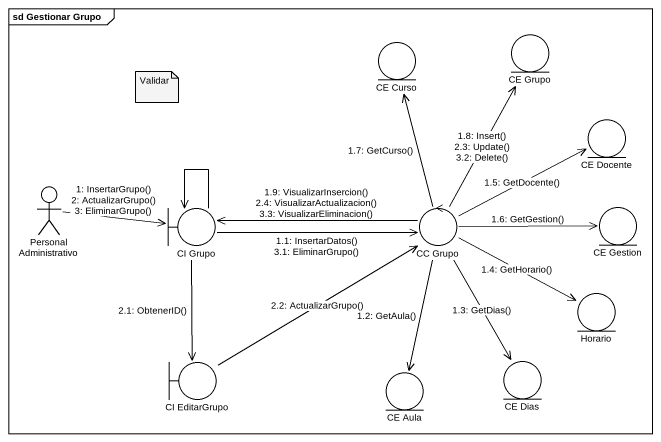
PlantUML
@startuml
mainframe sd Gestionar Grupo
entity "CE Curso" as CE_Curso
entity "CE Grupo" as CE_Grupo
entity "CE Docente" as CE_Docente
actor "Personal Administrativo" as Personal_Administrativo
boundary "CI Grupo" as CI_Grupo
control "CC Grupo" as CC_Grupo
entity "CE Gestion" as CE_Gestion
entity Horario
boundary "CI EditarGrupo" as CI_EditarGrupo
entity "CE Dias" as CE_Dias
entity "CE Aula" as CE_Aula
CI_Grupo --> CI_Grupo
Personal_Administrativo -right-> CI_Grupo : 1: InsertarGrupo()\n2: ActualizarGrupo()\n3: EliminarGrupo()
CI_Grupo -right-> CC_Grupo : 1.1: InsertarDatos()\n3.1: EliminarGrupo()
CC_Grupo --> CE_Aula : 1.2: GetAula()
CC_Grupo --> CE_Dias : 1.3: GetDias()
CC_Grupo -right-> Horario : 1.4: GetHorario()
CC_Grupo -right-> CE_Docente : 1.5: GetDocente()
CC_Grupo -right-> CE_Gestion : 1.6: GetGestion()
CC_Grupo -up-> CE_Curso : 1.7: GetCurso()
CC_Grupo -up-> CE_Grupo : 1.8: Insert()\n2.3: Update()\n3.2: Delete()
CC_Grupo -left-> CI_Grupo : 1.9: VisualizarInsercion()\n2.4: VisualizarActualizacion()\n3.3: VisualizarEliminacion()
CI_Grupo --> CI_EditarGrupo : 2.1: ObtenerID()
CI_EditarGrupo -up-> CC_Grupo : 2.2: ActualizarGrupo()
note as N1
  Validar
end note
@enduml
